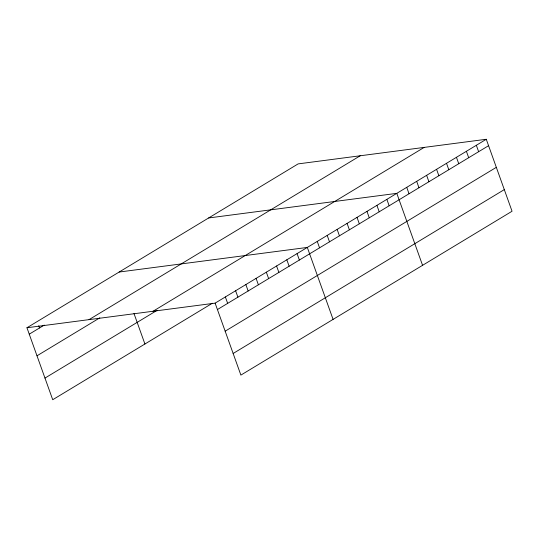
<?xml version="1.0" encoding="UTF-8"?>
<svg xmlns="http://www.w3.org/2000/svg" width="539" height="539" viewBox="0 0 539 539"><rect width="100%" height="100%" fill="white"/><g stroke="black" fill="none" stroke-linecap="round" stroke-linejoin="round"><path stroke-width="0.81" d="M26.95 327.752L298.114 163.896L486.279 139.278L512.05 211.248L240.886 375.104L215.122 303.134L26.95 327.752L52.721 399.722L212.379 303.241M29.247 334.173L44.272 325.091M89.043 319.627L360.207 155.771M36.996 355.801L99.823 317.835M153.022 311.259L424.186 147.403M44.973 378.088L157.051 310.363M215.122 303.134L486.279 139.278M217.419 309.554L488.577 145.698M225.161 331.189L496.325 167.333M233.144 353.476L504.302 189.613M208.627 217.965L396.798 193.353L422.569 265.323M119.146 272.04L307.318 247.428L333.082 319.391M476.341 145.287L478.639 151.708M466.397 151.297L468.694 157.711M456.452 157.3L458.75 163.721M446.514 163.31L448.812 169.731M436.57 169.32L438.867 175.741M426.625 175.33L428.923 181.744M416.681 181.333L418.978 187.754M406.743 187.343L409.04 193.764M386.854 199.363L389.151 205.777M376.916 205.366L379.213 211.787M366.971 211.376L369.269 217.796M357.027 217.385L359.324 223.806M347.082 223.395L349.38 229.809M337.144 229.398L339.442 235.819M327.2 235.408L329.497 241.829M317.255 241.418L319.553 247.832M297.07 253.613L299.367 260.034M286.829 259.805L289.126 266.226M276.581 265.996L278.879 272.411M266.34 272.188L268.638 278.602M256.092 278.373L258.39 284.794M245.851 284.565L248.149 290.986M235.61 290.757L237.908 297.178M225.363 296.949L227.66 303.363M133.975 313.462L144.917 344.01M38.727 325.839L39.495 327.981"/></g></svg>
